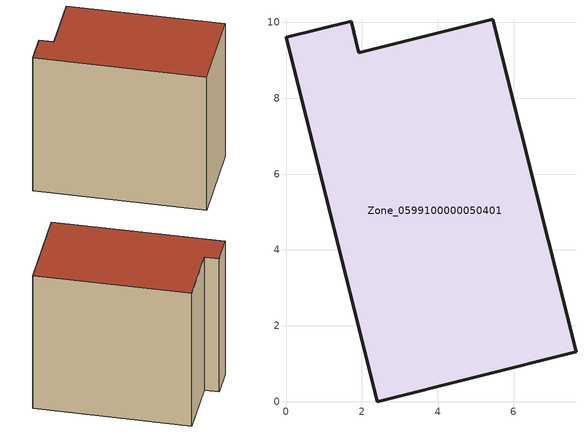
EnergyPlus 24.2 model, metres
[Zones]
Zone_0599100000050401
 floor ground (C_G): 2.4,0 0,9.6 1.72,10.02 1.92,9.2 5.44,10.08 7.64,1.32 z0
 wall outside (C_F): 2.4,0 7.64,1.32 5.44,10.08 1.92,9.2 1.72,10.02 0,9.6 2.4,0 z0:8.97
 roof outside (C_R): 0,9.6 2.4,0 7.64,1.32 5.44,10.08 1.92,9.2 1.72,10.02 z8.97
[BUILDING]
Pand.0599100000050401: North Axis=0; Terrain=City; Loads Convergence Tolerance Value=0.04; Temperature Convergence Tolerance Value=0.4; Solar Distribution=FullExterior; Maximum Number of Warmup Days=25; Minimum Number of Warmup Days=1
[Site:Location]
Rotterdam.The.Hague.AP_ZH_NLD Design_Conditions: Latitude=51.96; Longitude=4.45; Time Zone=1; Elevation=-4.5
[SITE:GROUNDTEMPERATURE:BUILDINGSURFACE]
18, 18, 18, 18, 18, 18, 18, 18, 18, 18, 18, 18
[MATERIAL] Thermal Absorptance=0.9; Solar Absorptance=0.7; Visible Absorptance=0.7
Name | Roughness | Thickness | Conductivity | Density | Specific Heat
G.TI.1975-1991 | MediumSmooth | 0.15 | 0.288461 | 540 | 1210
F.TI.1975-1991 | Rough | 0.3 | 0.230769 | 1920 | 840
R.TI.1975-1991 | MediumRough | 0.2 | 0.153846 | 1500 | 1000
[CONSTRUCTION]
C_G: G.TI.1975-1991
C_F: F.TI.1975-1991
C_R: R.TI.1975-1991
[ZONE]
Zone_0599100000050401: Type=1; Multiplier=1; Ceiling Height=Autocalculate; Volume=Autocalculate; Floor Area=autocalculate; Part of Total Floor Area=Yes
[ZONEINFILTRATION:DESIGNFLOWRATE]
Infil_Zone_0599100000050401: Zone or ZoneList or Space or SpaceList=Zone_0599100000050401; Schedule=AlwaysOn; Design Flow Rate Calculation Method=Flow/Area; Flow Rate per Floor Area=0.003; Constant Term Coefficient=1; Temperature Term Coefficient=0; Velocity Term Coefficient=0; Velocity Squared Term Coefficient=0
[HVACTEMPLATE:ZONE:IDEALLOADSAIRSYSTEM]
Zone_0599100000050401: Maximum Heating Supply Air Temperature=50; Minimum Cooling Supply Air Temperature=13; Maximum Heating Supply Air Humidity Ratio=0.0156; Minimum Cooling Supply Air Humidity Ratio=0.0077; Heating Limit=NoLimit; Cooling Limit=NoLimit; Dehumidification Control Type=ConstantSensibleHeatRatio; Cooling Sensible Heat Ratio=0.7; Dehumidification Setpoint=60; Humidification Control Type=None; Humidification Setpoint=30; Outdoor Air Method=None; Outdoor Air Flow Rate per Person=0.00944; Outdoor Air Flow Rate per Zone Floor Area=0; Outdoor Air Flow Rate per Zone=0; Demand Controlled Ventilation Type=None; Outdoor Air Economizer Type=NoEconomizer; Heat Recovery Type=None; Sensible Heat Recovery Effectiveness=0.7; Latent Heat Recovery Effectiveness=0.65
[ZONECONTROL:THERMOSTAT]
ThermostatControl_Zone_0599100000050401: Zone or ZoneList=Zone_0599100000050401; Control Type Schedule=DualSetpointControlType; Control 1=Thermostat_Zone_0599100000050401; Temperature Difference Between Cutout And Setpoint=0
[THERMOSTATSETPOINT:DUALSETPOINT]
Thermostat_Zone_0599100000050401: Heating Setpoint Temperature Schedule=HeatingSetpoint_Zone_0599100000050401; Cooling Setpoint Temperature Schedule=CoolingSetpoint_Zone_0599100000050401
[SCHEDULE:COMPACT]
HeatingSetpoint_Zone_0599100000050401: Through: 12/31, For: AllDays, Until: 24:00, 21
CoolingSetpoint_Zone_0599100000050401: Through: 12/31, For: AllDays, Until: 24:00, 24
DualSetpointControlType: Through: 12/31, For: AllDays, Until: 24:00, 4
AlwaysOn: Through: 12/31, For: AllDays, Until: 24:00, 1
